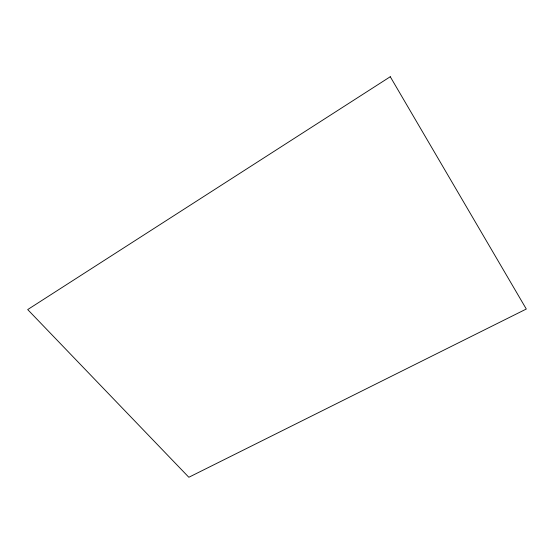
<?xml version="1.0" encoding="UTF-8"?>
<svg xmlns="http://www.w3.org/2000/svg" width="554" height="554" viewBox="0 0 554 554"><rect width="100%" height="100%" fill="white"/><g stroke="black" fill="none" stroke-linecap="round" stroke-linejoin="round"><path stroke-width="0.83" d="M390.272 76.729L27.7 309.575L188.838 477.271L526.3 309.028L390.272 76.729"/></g></svg>
